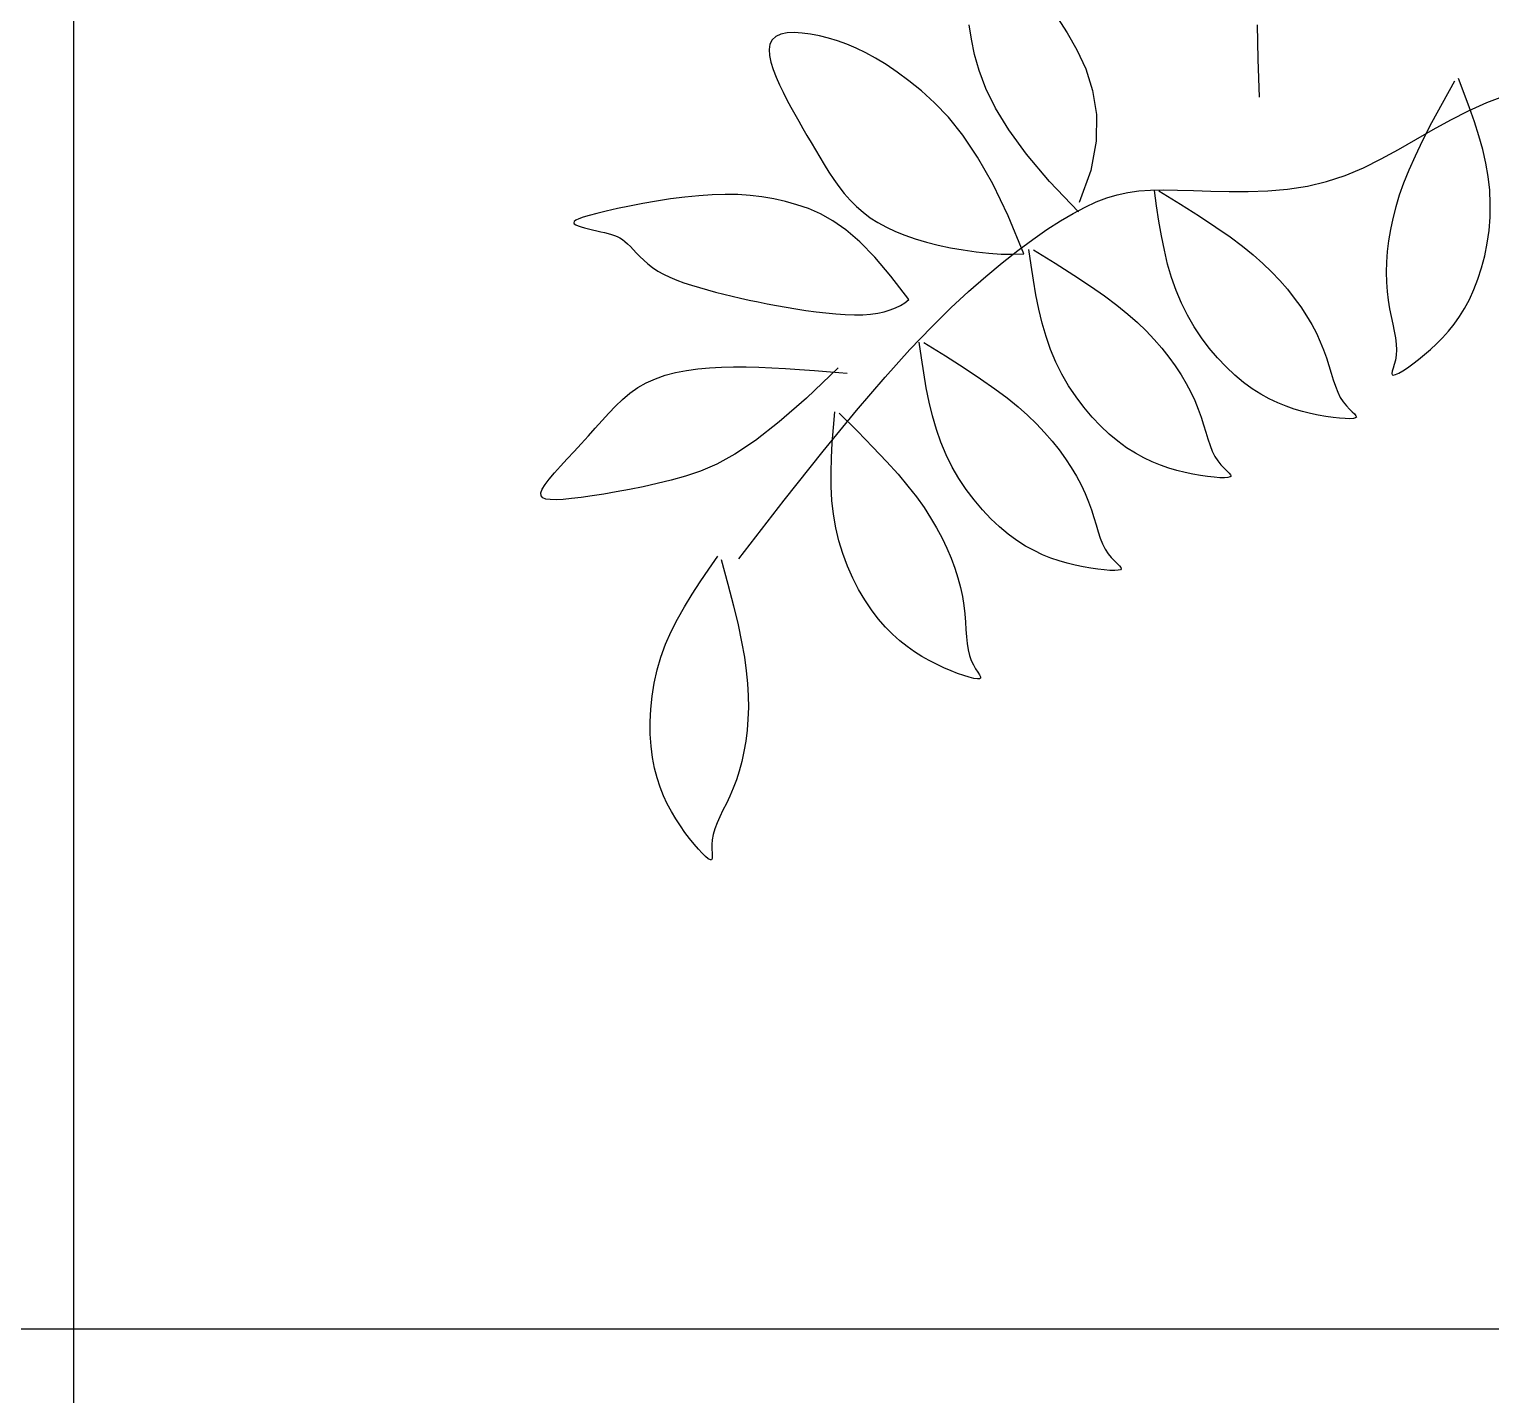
# Model space of a CAD drawing. Header units: inches. Extents: x 7658 to 73799, y 48 to 40262.
# Drawn here: x 34313 to 35679, y 14540 to 15816 of the extents above; entities that cross this region are included whole.
import ezdxf

# ---------------------------------------------------------------- set-up
doc = ezdxf.new("R2010")
doc.units = ezdxf.units.IN
doc.layers.add('www.cad-blocks.net', color=7, linetype='Continuous')

# ---------------------------------------------------------------- blocks, each defined once
blk = doc.blocks.new('A$C516926BB')
for p, q in [((22.968, 38.5194), (22.968, 0)), ((0, 13.9072), (62.4121, 13.9072))]:
    blk.add_line(p, q)
blk = doc.blocks.new('A$C386B76FF')
for p, q in [((0.699, 0.7666), (0.697, 0.78)), ((0.7794, 0.7866), (0.7884, 0.7727)), ((0.9668, 0.7481), (0.9663, 0.7802)), ((0.5128, 0.7662), (0.5107, 0.7622)), ((0.5162, 0.7693), (0.5128, 0.7662)), ((0.5209, 0.7713), (0.5162, 0.7693)), ((0.5267, 0.7725), (0.5209, 0.7713)), ((0.5334, 0.7728), (0.5267, 0.7725)), ((0.5409, 0.7724), (0.5334, 0.7728)), ((0.5488, 0.7714), (0.5409, 0.7724)), ((0.5571, 0.7697), (0.5488, 0.7714)), ((0.5656, 0.7676), (0.5571, 0.7697)), ((0.574, 0.7651), (0.5656, 0.7676)), ((0.5826, 0.762), (0.574, 0.7651)), ((0.7019, 0.7525), (0.699, 0.7666)), ((0.7884, 0.7727), (0.7975, 0.7569)), ((0.5107, 0.7622), (0.51, 0.7572)), ((0.51, 0.7572), (0.5104, 0.7515)), ((0.5104, 0.7515), (0.5117, 0.7451)), ((0.5913, 0.7584), (0.5826, 0.762)), ((0.6002, 0.7541), (0.5913, 0.7584)), ((0.6095, 0.7489), (0.6002, 0.7541)), ((0.7061, 0.7373), (0.7019, 0.7525)), ((0.7975, 0.7569), (0.8058, 0.7389)), ((0.5117, 0.7451), (0.5138, 0.7384)), ((0.5138, 0.7384), (0.5166, 0.7313)), ((0.6193, 0.7429), (0.6095, 0.7489)), ((0.6296, 0.7359), (0.6193, 0.7429)), ((0.8058, 0.7389), (0.8121, 0.7187)), ((0.9681, 0.7125), (0.9668, 0.7481)), ((0.5166, 0.7313), (0.5197, 0.7242)), ((0.5197, 0.7242), (0.5231, 0.7171)), ((0.6406, 0.7278), (0.6296, 0.7359)), ((0.6523, 0.7185), (0.6406, 0.7278)), ((0.7123, 0.7207), (0.7061, 0.7373)), ((1.1504, 0.7275), (1.1388, 0.7067)), ((1.1593, 0.7161), (1.154, 0.7299)), ((0.5231, 0.7171), (0.5266, 0.7101)), ((0.5266, 0.7101), (0.5302, 0.7033)), ((0.6646, 0.7073), (0.6523, 0.7185)), ((0.7214, 0.7024), (0.7123, 0.7207)), ((0.8121, 0.7187), (0.8157, 0.6962)), ((1.1643, 0.7027), (1.1593, 0.7161)), ((1.1805, 0.7074), (1.198, 0.7142)), ((0.5302, 0.7033), (0.5339, 0.6966)), ((0.5339, 0.6966), (0.5376, 0.69)), ((0.6775, 0.6937), (0.6646, 0.7073)), ((0.7339, 0.682), (0.7214, 0.7024)), ((1.1388, 0.7067), (1.1288, 0.6884)), ((1.1467, 0.6913), (1.1634, 0.6998)), ((1.1634, 0.6998), (1.1805, 0.7074)), ((1.1689, 0.6895), (1.1643, 0.7027)), ((0.5376, 0.69), (0.5415, 0.6834)), ((0.5415, 0.6834), (0.5453, 0.6768)), ((0.691, 0.677), (0.6775, 0.6937)), ((0.8157, 0.6962), (0.8154, 0.6713)), ((1.1288, 0.6884), (1.1204, 0.6721)), ((1.1303, 0.6823), (1.1467, 0.6913)), ((1.173, 0.6765), (1.1689, 0.6895)), ((0.5453, 0.6768), (0.5493, 0.6701)), ((0.5493, 0.6701), (0.5533, 0.6633)), ((0.7048, 0.6565), (0.691, 0.677)), ((0.7505, 0.6593), (0.7339, 0.682)), ((0.8154, 0.6713), (0.8104, 0.6439)), ((1.0979, 0.6637), (1.1141, 0.673)), ((1.1204, 0.6721), (1.1134, 0.6575)), ((1.1141, 0.673), (1.1303, 0.6823)), ((1.1766, 0.6637), (1.173, 0.6765)), ((0.5533, 0.6633), (0.5574, 0.6565)), ((0.5574, 0.6565), (0.5615, 0.6495)), ((0.719, 0.6317), (0.7048, 0.6565)), ((0.7719, 0.6338), (0.7505, 0.6593)), ((1.0817, 0.6548), (1.0979, 0.6637)), ((1.1134, 0.6575), (1.1075, 0.6443)), ((1.1795, 0.651), (1.1766, 0.6637)), ((0.5615, 0.6495), (0.5659, 0.6425)), ((0.5659, 0.6425), (0.5704, 0.6357)), ((0.8104, 0.6439), (0.7996, 0.614)), ((1.0482, 0.6395), (1.0651, 0.6466)), ((1.0651, 0.6466), (1.0817, 0.6548)), ((1.1075, 0.6443), (1.1026, 0.6323)), ((1.1817, 0.6383), (1.1795, 0.651)), ((0.5704, 0.6357), (0.5752, 0.629)), ((0.5752, 0.629), (0.5802, 0.6224)), ((0.7334, 0.6018), (0.719, 0.6317)), ((0.7989, 0.6054), (0.7719, 0.6338)), ((0.9944, 0.6267), (1.0128, 0.6295)), ((1.0128, 0.6295), (1.0308, 0.6337)), ((1.0308, 0.6337), (1.0482, 0.6395)), ((1.1026, 0.6323), (1.0986, 0.6209)), ((1.1832, 0.6257), (1.1817, 0.6383)), ((0.4048, 0.6154), (0.3919, 0.6131)), ((0.418, 0.6174), (0.4048, 0.6154)), ((0.4313, 0.6191), (0.418, 0.6174)), ((0.4443, 0.6205), (0.4313, 0.6191)), ((0.4569, 0.6213), (0.4443, 0.6205)), ((0.469, 0.6217), (0.4569, 0.6213)), ((0.4808, 0.6215), (0.469, 0.6217)), ((0.4922, 0.6207), (0.4808, 0.6215)), ((0.5033, 0.6194), (0.4922, 0.6207)), ((0.5143, 0.6176), (0.5033, 0.6194)), ((0.5252, 0.6152), (0.5143, 0.6176)), ((0.536, 0.6121), (0.5252, 0.6152)), ((0.5802, 0.6224), (0.5856, 0.6162)), ((0.5856, 0.6162), (0.5915, 0.6104)), ((0.8051, 0.6099), (0.8155, 0.6147)), ((0.8155, 0.6147), (0.8254, 0.6185)), ((0.8254, 0.6185), (0.8351, 0.6214)), ((0.8351, 0.6214), (0.845, 0.6235)), ((0.845, 0.6235), (0.8553, 0.6249)), ((0.8553, 0.6249), (0.8663, 0.6257)), ((0.8663, 0.6257), (0.8783, 0.626)), ((0.8719, 0.6109), (0.8699, 0.6254)), ((0.8742, 0.6251), (0.8944, 0.6126)), ((0.8783, 0.626), (0.8916, 0.6258)), ((0.8916, 0.6258), (0.9064, 0.6253)), ((0.9064, 0.6253), (0.9225, 0.6247)), ((0.9225, 0.6247), (0.9396, 0.6243)), ((0.9396, 0.6243), (0.9575, 0.6244)), ((0.9575, 0.6244), (0.9758, 0.625)), ((0.9758, 0.625), (0.9944, 0.6267)), ((1.0986, 0.6209), (1.0953, 0.61)), ((1.1837, 0.613), (1.1832, 0.6257)), ((0.3419, 0.602), (0.3363, 0.6003)), ((0.3491, 0.6039), (0.3419, 0.602)), ((0.3579, 0.606), (0.3491, 0.6039)), ((0.3682, 0.6084), (0.3579, 0.606)), ((0.3796, 0.6107), (0.3682, 0.6084)), ((0.3919, 0.6131), (0.3796, 0.6107)), ((0.5469, 0.6084), (0.536, 0.6121)), ((0.558, 0.6036), (0.5469, 0.6084)), ((0.5695, 0.5971), (0.558, 0.6036)), ((0.5915, 0.6104), (0.5977, 0.605)), ((0.5977, 0.605), (0.6044, 0.5999)), ((0.748, 0.5663), (0.7334, 0.6018)), ((0.7821, 0.5971), (0.794, 0.604)), ((0.794, 0.604), (0.8051, 0.6099)), ((0.8741, 0.5967), (0.8719, 0.6109)), ((0.8944, 0.6126), (0.912, 0.6014)), ((0.912, 0.6014), (0.9273, 0.5912)), ((1.0953, 0.61), (1.0926, 0.5993)), ((1.1835, 0.6005), (1.1837, 0.613)), ((0.3279, 0.5963), (0.3275, 0.5952)), ((0.3275, 0.5952), (0.328, 0.5942)), ((0.3295, 0.5975), (0.3279, 0.5963)), ((0.328, 0.5942), (0.3295, 0.5933)), ((0.3322, 0.5988), (0.3295, 0.5975)), ((0.3295, 0.5933), (0.3316, 0.5923)), ((0.3316, 0.5923), (0.3344, 0.5913)), ((0.3363, 0.6003), (0.3322, 0.5988)), ((0.3344, 0.5913), (0.3376, 0.5904)), ((0.3376, 0.5904), (0.3412, 0.5895)), ((0.3412, 0.5895), (0.345, 0.5886)), ((0.345, 0.5886), (0.3489, 0.5877)), ((0.3489, 0.5877), (0.3527, 0.5868)), ((0.5816, 0.5886), (0.5695, 0.5971)), ((0.5946, 0.5774), (0.5816, 0.5886)), ((0.6044, 0.5999), (0.6117, 0.5953)), ((0.6117, 0.5953), (0.6195, 0.5911)), ((0.6195, 0.5911), (0.6279, 0.5871)), ((0.6279, 0.5871), (0.6369, 0.5835)), ((0.7562, 0.5797), (0.7695, 0.589)), ((0.7695, 0.589), (0.7821, 0.5971)), ((0.8765, 0.5829), (0.8741, 0.5967)), ((0.9273, 0.5912), (0.9406, 0.582)), ((1.0904, 0.5888), (1.0887, 0.5784)), ((1.0926, 0.5993), (1.0904, 0.5888)), ((1.1808, 0.5761), (1.1825, 0.5881)), ((1.1825, 0.5881), (1.1835, 0.6005)), ((0.3527, 0.5868), (0.3563, 0.586)), ((0.3563, 0.586), (0.3596, 0.5851)), ((0.3596, 0.5851), (0.3626, 0.5843)), ((0.3626, 0.5843), (0.3654, 0.5834)), ((0.3654, 0.5834), (0.368, 0.5823)), ((0.368, 0.5823), (0.3705, 0.581)), ((0.3705, 0.581), (0.3729, 0.5795)), ((0.3729, 0.5795), (0.3753, 0.5777)), ((0.3753, 0.5777), (0.3778, 0.5755)), ((0.3778, 0.5755), (0.3804, 0.573)), ((0.6086, 0.5632), (0.5946, 0.5774)), ((0.6369, 0.5835), (0.6465, 0.5802)), ((0.6465, 0.5802), (0.6569, 0.5772)), ((0.6569, 0.5772), (0.668, 0.5744)), ((0.668, 0.5744), (0.6795, 0.5719)), ((0.7422, 0.5693), (0.7562, 0.5797)), ((0.8792, 0.5696), (0.8765, 0.5829)), ((0.9406, 0.582), (0.9521, 0.5733)), ((1.0887, 0.5784), (1.0874, 0.5683)), ((1.1785, 0.5644), (1.1808, 0.5761)), ((0.3804, 0.573), (0.3831, 0.5701)), ((0.3831, 0.5701), (0.386, 0.5669)), ((0.386, 0.5669), (0.3892, 0.5636)), ((0.3892, 0.5636), (0.3928, 0.5601)), ((0.3928, 0.5601), (0.3967, 0.5567)), ((0.6238, 0.5453), (0.6086, 0.5632)), ((0.6795, 0.5719), (0.6914, 0.5698)), ((0.6914, 0.5698), (0.7034, 0.568)), ((0.7034, 0.568), (0.7152, 0.5668)), ((0.7152, 0.5668), (0.7268, 0.566)), ((0.7268, 0.566), (0.7378, 0.5659)), ((0.7276, 0.5577), (0.7422, 0.5693)), ((0.7378, 0.5659), (0.748, 0.5663)), ((0.7547, 0.5557), (0.7527, 0.5703)), ((0.757, 0.5699), (0.7772, 0.5575)), ((0.8823, 0.5566), (0.8792, 0.5696)), ((0.9521, 0.5733), (0.9622, 0.5651)), ((0.9622, 0.5651), (0.9712, 0.5571)), ((1.0874, 0.5683), (1.0867, 0.5585)), ((1.1756, 0.5532), (1.1785, 0.5644)), ((0.3967, 0.5567), (0.4011, 0.5533)), ((0.4011, 0.5533), (0.406, 0.5501)), ((0.406, 0.5501), (0.4114, 0.5471)), ((0.4114, 0.5471), (0.4173, 0.5443)), ((0.7123, 0.545), (0.7276, 0.5577)), ((0.7569, 0.5415), (0.7547, 0.5557)), ((0.7772, 0.5575), (0.7948, 0.5462)), ((0.7948, 0.5462), (0.8101, 0.5361)), ((0.886, 0.5441), (0.8823, 0.5566)), ((0.9712, 0.5571), (0.9794, 0.5492)), ((0.9794, 0.5492), (0.987, 0.5412)), ((1.0867, 0.5585), (1.0864, 0.5489)), ((1.0864, 0.5489), (1.0866, 0.5398)), ((1.1722, 0.5426), (1.1756, 0.5532)), ((0.4173, 0.5443), (0.4237, 0.5416)), ((0.4237, 0.5416), (0.4304, 0.5391)), ((0.4304, 0.5391), (0.4375, 0.5368)), ((0.4375, 0.5368), (0.4448, 0.5346)), ((0.4448, 0.5346), (0.4523, 0.5325)), ((0.4523, 0.5325), (0.4599, 0.5305)), ((0.6405, 0.5234), (0.6238, 0.5453)), ((0.6964, 0.531), (0.7123, 0.545)), ((0.7593, 0.5278), (0.7569, 0.5415)), ((0.8101, 0.5361), (0.8234, 0.5268)), ((0.8902, 0.5319), (0.886, 0.5441)), ((0.987, 0.5412), (0.9941, 0.5331)), ((0.9941, 0.5331), (1.0006, 0.5248)), ((1.0866, 0.5398), (1.0872, 0.5311)), ((1.1642, 0.5236), (1.1684, 0.5327)), ((1.1684, 0.5327), (1.1722, 0.5426)), ((0.4599, 0.5305), (0.4677, 0.5285)), ((0.4677, 0.5285), (0.4755, 0.5266)), ((0.4755, 0.5266), (0.4834, 0.5248)), ((0.4834, 0.5248), (0.4915, 0.523)), ((0.4915, 0.523), (0.4998, 0.5212)), ((0.4998, 0.5212), (0.5083, 0.5195)), ((0.5083, 0.5195), (0.5169, 0.5179)), ((0.6327, 0.5179), (0.6368, 0.5205)), ((0.6368, 0.5205), (0.6405, 0.5234)), ((0.6797, 0.5156), (0.6964, 0.531)), ((0.762, 0.5144), (0.7593, 0.5278)), ((0.8234, 0.5268), (0.8349, 0.5181)), ((0.8951, 0.5202), (0.8902, 0.5319)), ((0.9007, 0.5089), (0.8951, 0.5202)), ((1.0006, 0.5248), (1.0066, 0.5166)), ((1.0872, 0.5311), (1.0883, 0.5228)), ((1.0883, 0.5228), (1.0896, 0.5149)), ((1.1597, 0.5152), (1.1642, 0.5236)), ((0.5169, 0.5179), (0.5259, 0.5163)), ((0.5259, 0.5163), (0.5351, 0.5148)), ((0.5351, 0.5148), (0.5444, 0.5133)), ((0.5444, 0.5133), (0.5538, 0.512)), ((0.5538, 0.512), (0.5631, 0.5109)), ((0.5631, 0.5109), (0.5723, 0.51)), ((0.5723, 0.51), (0.5811, 0.5094)), ((0.5811, 0.5094), (0.5896, 0.5092)), ((0.5896, 0.5092), (0.5975, 0.5093)), ((0.5975, 0.5093), (0.6048, 0.5098)), ((0.6048, 0.5098), (0.6114, 0.5107)), ((0.6114, 0.5107), (0.6175, 0.512)), ((0.6175, 0.512), (0.6231, 0.5137)), ((0.6231, 0.5137), (0.6282, 0.5157)), ((0.6282, 0.5157), (0.6327, 0.5179)), ((0.6617, 0.4978), (0.6797, 0.5156)), ((0.7651, 0.5015), (0.762, 0.5144)), ((0.8349, 0.5181), (0.845, 0.5099)), ((0.845, 0.5099), (0.854, 0.502)), ((0.907, 0.498), (0.9007, 0.5089)), ((1.0066, 0.5166), (1.012, 0.5083)), ((1.012, 0.5083), (1.0169, 0.5002)), ((1.0896, 0.5149), (1.0911, 0.5075)), ((1.0911, 0.5075), (1.0926, 0.5005)), ((1.1498, 0.5004), (1.1549, 0.5075)), ((1.1549, 0.5075), (1.1597, 0.5152)), ((0.6415, 0.4767), (0.6617, 0.4978)), ((0.7688, 0.4889), (0.7651, 0.5015)), ((0.854, 0.502), (0.8622, 0.4941)), ((0.8622, 0.4941), (0.8698, 0.486)), ((0.9139, 0.4877), (0.907, 0.498)), ((1.0169, 0.5002), (1.0212, 0.4921)), ((1.0212, 0.4921), (1.0249, 0.4841)), ((1.0926, 0.5005), (1.094, 0.4939)), ((1.094, 0.4939), (1.0951, 0.4877)), ((1.1391, 0.4878), (1.1445, 0.4939)), ((1.1445, 0.4939), (1.1498, 0.5004)), ((0.6522, 0.469), (0.6502, 0.4836)), ((0.6545, 0.4832), (0.6747, 0.4708)), ((0.773, 0.4768), (0.7688, 0.4889)), ((0.8698, 0.486), (0.8769, 0.4779)), ((0.8769, 0.4779), (0.8834, 0.4697)), ((0.9212, 0.478), (0.9139, 0.4877)), ((0.9289, 0.4689), (0.9212, 0.478)), ((1.0249, 0.4841), (1.028, 0.4764)), ((1.0951, 0.4877), (1.0959, 0.4819)), ((1.0959, 0.4819), (1.0962, 0.4764)), ((1.1279, 0.4769), (1.1335, 0.4822)), ((1.1335, 0.4822), (1.1391, 0.4878)), ((0.6184, 0.451), (0.6415, 0.4767)), ((0.6544, 0.4549), (0.6522, 0.469)), ((0.6747, 0.4708), (0.6923, 0.4596)), ((0.7779, 0.465), (0.773, 0.4768)), ((0.7835, 0.4537), (0.7779, 0.465)), ((0.8834, 0.4697), (0.8894, 0.4614)), ((0.9369, 0.4605), (0.9289, 0.4689)), ((1.028, 0.4764), (1.0307, 0.4689)), ((1.0307, 0.4689), (1.033, 0.4617)), ((1.095, 0.4668), (1.094, 0.4627)), ((1.0958, 0.4714), (1.095, 0.4668)), ((1.0962, 0.4764), (1.0958, 0.4714)), ((1.1113, 0.4634), (1.1166, 0.4674)), ((1.1166, 0.4674), (1.1222, 0.472)), ((1.1222, 0.472), (1.1279, 0.4769)), ((0.4037, 0.4495), (0.4128, 0.4527)), ((0.4128, 0.4527), (0.4225, 0.4552)), ((0.4225, 0.4552), (0.4327, 0.4572)), ((0.4327, 0.4572), (0.4433, 0.4586)), ((0.4433, 0.4586), (0.4542, 0.4596)), ((0.4542, 0.4596), (0.4654, 0.4603)), ((0.4654, 0.4603), (0.4768, 0.4605)), ((0.4768, 0.4605), (0.4885, 0.4605)), ((0.4885, 0.4605), (0.5003, 0.4602)), ((0.5003, 0.4602), (0.5125, 0.4597)), ((0.5125, 0.4597), (0.5252, 0.459)), ((0.5252, 0.459), (0.5385, 0.4581)), ((0.5385, 0.4581), (0.5524, 0.4571)), ((0.5746, 0.4596), (0.5449, 0.4314)), ((0.5524, 0.4571), (0.5672, 0.4559)), ((0.5672, 0.4559), (0.5828, 0.4546)), ((0.5916, 0.4197), (0.6184, 0.451)), ((0.6568, 0.4411), (0.6544, 0.4549)), ((0.6923, 0.4596), (0.7076, 0.4494)), ((0.7898, 0.4429), (0.7835, 0.4537)), ((0.8894, 0.4614), (0.8948, 0.4532)), ((0.8948, 0.4532), (0.8997, 0.445)), ((0.945, 0.4529), (0.9369, 0.4605)), ((0.9531, 0.4461), (0.945, 0.4529)), ((1.033, 0.4617), (1.0351, 0.4548)), ((1.0351, 0.4548), (1.037, 0.4484)), ((1.0921, 0.4564), (1.0917, 0.4544)), ((1.0917, 0.4544), (1.0919, 0.4531)), ((1.0919, 0.4531), (1.093, 0.4527)), ((1.093, 0.4593), (1.0921, 0.4564)), ((1.094, 0.4627), (1.093, 0.4593)), ((1.093, 0.4527), (1.0951, 0.4533)), ((1.0951, 0.4533), (1.0981, 0.4547)), ((1.0981, 0.4547), (1.1019, 0.4569)), ((1.1019, 0.4569), (1.1063, 0.4598)), ((1.1063, 0.4598), (1.1113, 0.4634)), ((0.3799, 0.436), (0.3873, 0.4412)), ((0.3873, 0.4412), (0.3951, 0.4457)), ((0.3951, 0.4457), (0.4037, 0.4495)), ((0.6595, 0.4277), (0.6568, 0.4411)), ((0.7076, 0.4494), (0.7209, 0.4401)), ((0.7209, 0.4401), (0.7324, 0.4315)), ((0.7967, 0.4326), (0.7898, 0.4429)), ((0.8997, 0.445), (0.904, 0.4369)), ((0.904, 0.4369), (0.9077, 0.429)), ((0.9612, 0.4402), (0.9531, 0.4461)), ((0.9693, 0.4351), (0.9612, 0.4402)), ((1.037, 0.4484), (1.039, 0.4424)), ((1.039, 0.4424), (1.0412, 0.4369)), ((1.0412, 0.4369), (1.0436, 0.4321)), ((0.3602, 0.4174), (0.3665, 0.424)), ((0.3665, 0.424), (0.3731, 0.4302)), ((0.3731, 0.4302), (0.3799, 0.436)), ((0.5449, 0.4314), (0.5193, 0.4091)), ((0.6626, 0.4148), (0.6595, 0.4277)), ((0.7324, 0.4315), (0.7425, 0.4233)), ((0.7425, 0.4233), (0.7515, 0.4153)), ((0.804, 0.4228), (0.7967, 0.4326)), ((0.9077, 0.429), (0.9108, 0.4212)), ((0.9772, 0.4307), (0.9693, 0.4351)), ((0.9851, 0.427), (0.9772, 0.4307)), ((0.9929, 0.4238), (0.9851, 0.427)), ((1.0006, 0.4212), (0.9929, 0.4238)), ((1.0436, 0.4321), (1.0464, 0.4279)), ((1.0464, 0.4279), (1.0493, 0.4242)), ((1.0493, 0.4242), (1.0522, 0.4212)), ((0.3476, 0.4034), (0.3539, 0.4105)), ((0.3539, 0.4105), (0.3602, 0.4174)), ((0.5605, 0.3817), (0.5916, 0.4197)), ((0.5701, 0.4039), (0.5714, 0.4185)), ((0.5755, 0.4172), (0.5924, 0.4005)), ((0.6663, 0.4022), (0.6626, 0.4148)), ((0.7515, 0.4153), (0.7597, 0.4074)), ((0.8117, 0.4137), (0.804, 0.4228)), ((0.8197, 0.4054), (0.8117, 0.4137)), ((0.9108, 0.4212), (0.9135, 0.4137)), ((0.9135, 0.4137), (0.9158, 0.4065)), ((1.0082, 0.419), (1.0006, 0.4212)), ((1.0157, 0.4171), (1.0082, 0.419)), ((1.023, 0.4155), (1.0157, 0.4171)), ((1.0301, 0.4143), (1.023, 0.4155)), ((1.0368, 0.4133), (1.0301, 0.4143)), ((1.0428, 0.4126), (1.0368, 0.4133)), ((1.0481, 0.4122), (1.0428, 0.4126)), ((1.0525, 0.4121), (1.0481, 0.4122)), ((1.0522, 0.4212), (1.0548, 0.4186)), ((1.0558, 0.4123), (1.0525, 0.4121)), ((1.0548, 0.4186), (1.0569, 0.4166)), ((1.0579, 0.4129), (1.0558, 0.4123)), ((1.0569, 0.4166), (1.0582, 0.4149)), ((1.0587, 0.4137), (1.0579, 0.4129)), ((1.0582, 0.4149), (1.0587, 0.4137)), ((0.3345, 0.3888), (0.3412, 0.3961)), ((0.3412, 0.3961), (0.3476, 0.4034)), ((0.5193, 0.4091), (0.4972, 0.3919)), ((0.569, 0.3896), (0.5701, 0.4039)), ((0.5924, 0.4005), (0.607, 0.3856)), ((0.6705, 0.3901), (0.6663, 0.4022)), ((0.7597, 0.4074), (0.7673, 0.3994)), ((0.7673, 0.3994), (0.7744, 0.3912)), ((0.8278, 0.3977), (0.8197, 0.4054)), ((0.8359, 0.391), (0.8278, 0.3977)), ((0.9158, 0.4065), (0.9179, 0.3996)), ((0.9179, 0.3996), (0.9198, 0.3932)), ((0.3278, 0.3816), (0.3345, 0.3888)), ((0.4972, 0.3919), (0.478, 0.3791)), ((0.5682, 0.3756), (0.569, 0.3896)), ((0.607, 0.3856), (0.6196, 0.3723)), ((0.6754, 0.3784), (0.6705, 0.3901)), ((0.7744, 0.3912), (0.7809, 0.383)), ((0.7809, 0.383), (0.7869, 0.3748)), ((0.844, 0.385), (0.8359, 0.391)), ((0.8521, 0.3799), (0.844, 0.385)), ((0.9198, 0.3932), (0.9219, 0.3872)), ((0.9219, 0.3872), (0.924, 0.3818)), ((0.315, 0.3678), (0.3212, 0.3745)), ((0.3212, 0.3745), (0.3278, 0.3816)), ((0.4611, 0.3697), (0.4459, 0.3631)), ((0.478, 0.3791), (0.4611, 0.3697)), ((0.5241, 0.3359), (0.5605, 0.3817)), ((0.5679, 0.362), (0.5682, 0.3756)), ((0.6196, 0.3723), (0.6304, 0.3602)), ((0.681, 0.367), (0.6754, 0.3784)), ((0.7869, 0.3748), (0.7923, 0.3665)), ((0.86, 0.3755), (0.8521, 0.3799)), ((0.8679, 0.3718), (0.86, 0.3755)), ((0.8757, 0.3687), (0.8679, 0.3718)), ((0.8834, 0.366), (0.8757, 0.3687)), ((0.924, 0.3818), (0.9264, 0.3769)), ((0.9264, 0.3769), (0.9292, 0.3727)), ((0.9292, 0.3727), (0.9321, 0.3691)), ((0.9321, 0.3691), (0.935, 0.366)), ((0.3007, 0.3506), (0.3045, 0.3557)), ((0.3045, 0.3557), (0.3094, 0.3615)), ((0.3094, 0.3615), (0.315, 0.3678)), ((0.432, 0.3583), (0.4186, 0.3547)), ((0.4459, 0.3631), (0.432, 0.3583)), ((0.568, 0.3487), (0.5679, 0.362)), ((0.6304, 0.3602), (0.6397, 0.3492)), ((0.6873, 0.3562), (0.681, 0.367)), ((0.6942, 0.3459), (0.6873, 0.3562)), ((0.7923, 0.3665), (0.7972, 0.3583)), ((0.7972, 0.3583), (0.8015, 0.3503)), ((0.891, 0.3638), (0.8834, 0.366)), ((0.8985, 0.3619), (0.891, 0.3638)), ((0.9058, 0.3604), (0.8985, 0.3619)), ((0.9129, 0.3591), (0.9058, 0.3604)), ((0.9196, 0.3581), (0.9129, 0.3591)), ((0.9256, 0.3574), (0.9196, 0.3581)), ((0.9309, 0.357), (0.9256, 0.3574)), ((0.9353, 0.357), (0.9309, 0.357)), ((0.935, 0.366), (0.9376, 0.3635)), ((0.9386, 0.3572), (0.9353, 0.357)), ((0.9376, 0.3635), (0.9397, 0.3614)), ((0.9407, 0.3577), (0.9386, 0.3572)), ((0.9397, 0.3614), (0.941, 0.3598)), ((0.9415, 0.3586), (0.9407, 0.3577)), ((0.941, 0.3598), (0.9415, 0.3586)), ((0.2968, 0.3428), (0.2981, 0.3463)), ((0.297, 0.3402), (0.2968, 0.3428)), ((0.2981, 0.3463), (0.3007, 0.3506)), ((0.3555, 0.3417), (0.3446, 0.34)), ((0.3672, 0.3437), (0.3555, 0.3417)), ((0.3795, 0.346), (0.3672, 0.3437)), ((0.3923, 0.3486), (0.3795, 0.346)), ((0.4054, 0.3515), (0.3923, 0.3486)), ((0.4186, 0.3547), (0.4054, 0.3515)), ((0.5687, 0.3357), (0.568, 0.3487)), ((0.6397, 0.3492), (0.6477, 0.339)), ((0.7015, 0.3362), (0.6942, 0.3459)), ((0.8015, 0.3503), (0.8052, 0.3423)), ((0.8052, 0.3423), (0.8083, 0.3346)), ((0.2985, 0.3383), (0.297, 0.3402)), ((0.3014, 0.3371), (0.2985, 0.3383)), ((0.3055, 0.3365), (0.3014, 0.3371)), ((0.3109, 0.3364), (0.3055, 0.3365)), ((0.3176, 0.3368), (0.3109, 0.3364)), ((0.3255, 0.3375), (0.3176, 0.3368)), ((0.3345, 0.3386), (0.3255, 0.3375)), ((0.3446, 0.34), (0.3345, 0.3386)), ((0.4818, 0.2812), (0.5241, 0.3359)), ((0.57, 0.3229), (0.5687, 0.3357)), ((0.6477, 0.339), (0.6547, 0.3292)), ((0.6547, 0.3292), (0.6609, 0.3196)), ((0.7092, 0.3271), (0.7015, 0.3362)), ((0.8083, 0.3346), (0.811, 0.327)), ((0.5722, 0.3103), (0.57, 0.3229)), ((0.6609, 0.3196), (0.6665, 0.3101)), ((0.7172, 0.3187), (0.7092, 0.3271)), ((0.7253, 0.3111), (0.7172, 0.3187)), ((0.811, 0.327), (0.8133, 0.3198)), ((0.8133, 0.3198), (0.8154, 0.313)), ((0.5751, 0.2981), (0.5722, 0.3103)), ((0.6665, 0.3101), (0.6715, 0.3006)), ((0.6715, 0.3006), (0.676, 0.2911)), ((0.7334, 0.3043), (0.7253, 0.3111)), ((0.7415, 0.2984), (0.7334, 0.3043)), ((0.8154, 0.313), (0.8173, 0.3065)), ((0.8173, 0.3065), (0.8194, 0.3006)), ((0.8194, 0.3006), (0.8215, 0.2951)), ((0.5788, 0.2861), (0.5751, 0.2981)), ((0.676, 0.2911), (0.68, 0.2817)), ((0.7496, 0.2932), (0.7415, 0.2984)), ((0.7575, 0.2889), (0.7496, 0.2932)), ((0.7654, 0.2851), (0.7575, 0.2889)), ((0.8215, 0.2951), (0.8239, 0.2903)), ((0.8239, 0.2903), (0.8267, 0.286)), ((0.4538, 0.2716), (0.4622, 0.2837)), ((0.4651, 0.2805), (0.4714, 0.2576)), ((0.5832, 0.2745), (0.5788, 0.2861)), ((0.5881, 0.2633), (0.5832, 0.2745)), ((0.68, 0.2817), (0.6834, 0.2724)), ((0.7732, 0.282), (0.7654, 0.2851)), ((0.7809, 0.2793), (0.7732, 0.282)), ((0.7885, 0.2771), (0.7809, 0.2793)), ((0.796, 0.2753), (0.7885, 0.2771)), ((0.8033, 0.2737), (0.796, 0.2753)), ((0.8104, 0.2724), (0.8033, 0.2737)), ((0.8267, 0.286), (0.8296, 0.2824)), ((0.8296, 0.2824), (0.8325, 0.2793)), ((0.8325, 0.2793), (0.8351, 0.2768)), ((0.8351, 0.2768), (0.8372, 0.2747)), ((0.8372, 0.2747), (0.8385, 0.2731)), ((0.8385, 0.2731), (0.839, 0.2719)), ((0.4381, 0.2481), (0.4457, 0.2598)), ((0.4457, 0.2598), (0.4538, 0.2716)), ((0.5936, 0.2527), (0.5881, 0.2633)), ((0.6834, 0.2724), (0.6863, 0.2634)), ((0.6863, 0.2634), (0.6887, 0.2545)), ((0.8171, 0.2715), (0.8104, 0.2724)), ((0.8231, 0.2708), (0.8171, 0.2715)), ((0.8284, 0.2704), (0.8231, 0.2708)), ((0.8328, 0.2703), (0.8284, 0.2704)), ((0.8361, 0.2705), (0.8328, 0.2703)), ((0.8382, 0.271), (0.8361, 0.2705)), ((0.839, 0.2719), (0.8382, 0.271)), ((0.431, 0.2364), (0.4381, 0.2481)), ((0.4714, 0.2576), (0.4767, 0.2374)), ((0.5995, 0.2428), (0.5936, 0.2527)), ((0.6887, 0.2545), (0.6905, 0.246)), ((0.6905, 0.246), (0.6918, 0.2377)), ((0.4244, 0.2248), (0.431, 0.2364)), ((0.4767, 0.2374), (0.481, 0.2196)), ((0.6056, 0.2335), (0.5995, 0.2428)), ((0.612, 0.2251), (0.6056, 0.2335)), ((0.6918, 0.2377), (0.6927, 0.2298)), ((0.4185, 0.2132), (0.4244, 0.2248)), ((0.481, 0.2196), (0.4843, 0.2037)), ((0.6186, 0.2175), (0.612, 0.2251)), ((0.6927, 0.2298), (0.6933, 0.2222)), ((0.6933, 0.2222), (0.6938, 0.2151)), ((0.4133, 0.2014), (0.4185, 0.2132)), ((0.6253, 0.2107), (0.6186, 0.2175)), ((0.632, 0.2046), (0.6253, 0.2107)), ((0.6938, 0.2151), (0.6943, 0.2083)), ((0.6943, 0.2083), (0.6949, 0.2021)), ((0.4089, 0.1895), (0.4133, 0.2014)), ((0.4843, 0.2037), (0.4869, 0.1895)), ((0.6389, 0.1992), (0.632, 0.2046)), ((0.6457, 0.1944), (0.6389, 0.1992)), ((0.6527, 0.1901), (0.6457, 0.1944)), ((0.6949, 0.2021), (0.6958, 0.1963)), ((0.6958, 0.1963), (0.6971, 0.191)), ((0.4054, 0.1774), (0.4089, 0.1895)), ((0.4869, 0.1895), (0.4887, 0.1766)), ((0.6596, 0.1862), (0.6527, 0.1901)), ((0.6664, 0.1827), (0.6596, 0.1862)), ((0.6733, 0.1795), (0.6664, 0.1827)), ((0.6799, 0.1767), (0.6733, 0.1795)), ((0.6971, 0.191), (0.6988, 0.1863)), ((0.6988, 0.1863), (0.7008, 0.1821)), ((0.7008, 0.1821), (0.7029, 0.1784)), ((0.7029, 0.1784), (0.7049, 0.1754)), ((0.4006, 0.1529), (0.4026, 0.1651)), ((0.4026, 0.1651), (0.4054, 0.1774)), ((0.4887, 0.1766), (0.4899, 0.1647)), ((0.4899, 0.1647), (0.4905, 0.1533)), ((0.6861, 0.1742), (0.6799, 0.1767)), ((0.6919, 0.1722), (0.6861, 0.1742)), ((0.6969, 0.1706), (0.6919, 0.1722)), ((0.7012, 0.1695), (0.6969, 0.1706)), ((0.7045, 0.169), (0.7012, 0.1695)), ((0.7066, 0.1691), (0.7045, 0.169)), ((0.7049, 0.1754), (0.7065, 0.1729)), ((0.7065, 0.1729), (0.7074, 0.171)), ((0.7076, 0.1697), (0.7066, 0.1691)), ((0.7074, 0.171), (0.7076, 0.1697)), ((0.3994, 0.1408), (0.4006, 0.1529)), ((0.4905, 0.1533), (0.4906, 0.1423)), ((0.3988, 0.1289), (0.3994, 0.1408)), ((0.4906, 0.1423), (0.4902, 0.1315)), ((0.3989, 0.1173), (0.3988, 0.1289)), ((0.4902, 0.1315), (0.4894, 0.121)), ((0.3997, 0.1062), (0.3989, 0.1173)), ((0.4882, 0.1109), (0.4865, 0.1012)), ((0.4894, 0.121), (0.4882, 0.1109)), ((0.401, 0.0957), (0.3997, 0.1062)), ((0.4029, 0.0858), (0.401, 0.0957)), ((0.4865, 0.1012), (0.4845, 0.0919)), ((0.4053, 0.0766), (0.4029, 0.0858)), ((0.4821, 0.083), (0.4794, 0.0747)), ((0.4845, 0.0919), (0.4821, 0.083)), ((0.4081, 0.068), (0.4053, 0.0766)), ((0.4794, 0.0747), (0.4764, 0.0669)), ((0.4114, 0.0599), (0.4081, 0.068)), ((0.4149, 0.0523), (0.4114, 0.0599)), ((0.4733, 0.0596), (0.4701, 0.0527)), ((0.4764, 0.0669), (0.4733, 0.0596)), ((0.4188, 0.0451), (0.4149, 0.0523)), ((0.4228, 0.0383), (0.4188, 0.0451)), ((0.4669, 0.0463), (0.464, 0.0402)), ((0.4701, 0.0527), (0.4669, 0.0463)), ((0.4271, 0.0319), (0.4228, 0.0383)), ((0.4314, 0.0257), (0.4271, 0.0319)), ((0.4593, 0.029), (0.4577, 0.0238)), ((0.4614, 0.0345), (0.4593, 0.029)), ((0.464, 0.0402), (0.4614, 0.0345)), ((0.4357, 0.02), (0.4314, 0.0257)), ((0.4399, 0.0147), (0.4357, 0.02)), ((0.4439, 0.0101), (0.4399, 0.0147)), ((0.4569, 0.0188), (0.4565, 0.0142)), ((0.4565, 0.0142), (0.4566, 0.01)), ((0.4577, 0.0238), (0.4569, 0.0188)), ((0.4475, 0.0062), (0.4439, 0.0101)), ((0.4506, 0.0031), (0.4475, 0.0062)), ((0.4532, 0.001), (0.4506, 0.0031)), ((0.4551, 0), (0.4532, 0.001)), ((0.4562, 0.0001), (0.4551, 0)), ((0.4568, 0.0013), (0.4562, 0.0001)), ((0.4566, 0.01), (0.4567, 0.0063)), ((0.4567, 0.0063), (0.4569, 0.0034)), ((0.4569, 0.0034), (0.4568, 0.0013))]:
    blk.add_line(p, q)

msp = doc.modelspace()

# ---------------------------------------------------------------- block references
at = {"xscale": 1000, "yscale": 1000, "zscale": 1000}
msp.add_blockref('A$C386B76FF', (34494.4, 15039.7), dxfattribs=at)
at = {"layer": 'www.cad-blocks.net', "color": 155, "true_color": 0x546d8e, "xscale": 1000, "yscale": 1000, "zscale": 1000}
msp.add_blockref('A$C516926BB', (11386.7, 694.4), dxfattribs=at)

doc.saveas('drawing.dxf')
